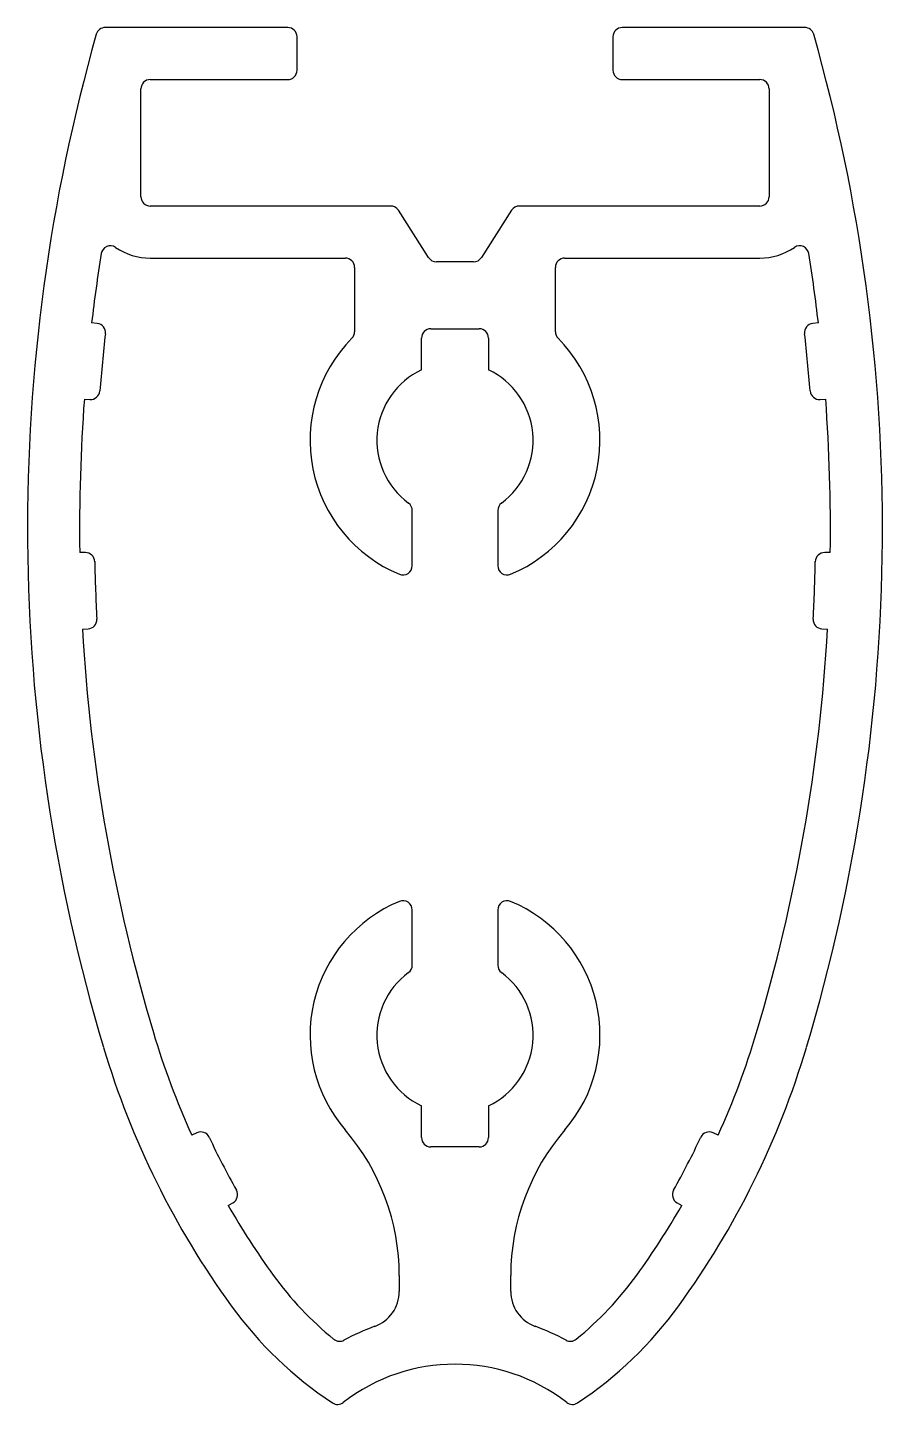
# Model space of a CAD drawing. Extents: x 2989.9 to 3012.9, y 1432.3 to 1469.3.
import ezdxf

# ---------------------------------------------------------------- set-up
doc = ezdxf.new("R2010")
doc.units = 0
doc.layers.get('0').update_dxf_attribs({"linetype": 'CONTINUOUS'})

msp = doc.modelspace()

# ---------------------------------------------------------------- linework, layer by layer
for p, q in [((2996.872, 1469.349), (2991.961, 1469.349)), ((3010.783, 1469.349), (3005.872, 1469.349)), ((2997.122, 1468.199), (2997.122, 1469.099)), ((3005.622, 1469.099), (3005.622, 1468.199)), ((2993.172, 1467.949), (2996.872, 1467.949)), ((3005.872, 1467.949), (3009.572, 1467.949)), ((2992.922, 1464.799), (2992.922, 1467.699)), ((3009.822, 1467.699), (3009.822, 1464.799)), ((2999.638, 1464.549), (2993.172, 1464.549)), ((3000.661, 1463.164), (2999.849, 1464.434)), ((3002.895, 1464.434), (3002.082, 1463.164)), ((3009.572, 1464.549), (3003.105, 1464.549)), ((2993.172, 1463.149), (2998.422, 1463.149)), ((2998.672, 1462.899), (2998.672, 1461.168)), ((3001.872, 1463.049), (3000.872, 1463.049)), ((3004.072, 1461.168), (3004.072, 1462.899)), ((3004.322, 1463.149), (3009.572, 1463.149)), ((2991.745, 1461.393), (2991.595, 1461.41)), ((3000.722, 1461.249), (3002.022, 1461.249)), ((3011.148, 1461.41), (3010.999, 1461.393)), ((3000.472, 1460.146), (3000.472, 1460.999)), ((3002.272, 1460.999), (3002.272, 1460.146)), ((2991.399, 1459.358), (2991.549, 1459.347)), ((3011.195, 1459.347), (3011.345, 1459.358)), ((3000.222, 1454.878), (3000.222, 1456.361)), ((3002.522, 1456.361), (3002.522, 1454.878)), ((2991.426, 1455.231), (2991.275, 1455.229)), ((3011.469, 1455.229), (3011.318, 1455.231)), ((2991.348, 1453.17), (2991.499, 1453.179)), ((3011.245, 1453.179), (3011.395, 1453.17)), ((3000.222, 1444.136), (3000.222, 1445.62)), ((3002.522, 1445.62), (3002.522, 1444.136)), ((3000.472, 1439.499), (3000.472, 1440.351)), ((3002.272, 1440.351), (3002.272, 1439.499)), ((2994.429, 1439.63), (2994.291, 1439.567)), ((3008.453, 1439.567), (3008.315, 1439.63)), ((3002.022, 1439.249), (3000.722, 1439.249)), ((2995.267, 1437.671), (2995.398, 1437.747)), ((3007.345, 1437.747), (3007.476, 1437.671)), ((2999.872, 1435.787), (2999.872, 1435.363)), ((3002.872, 1435.363), (3002.872, 1435.787))]:
    msp.add_line(p, q)
for centre, radius, start, end in [((2991.961, 1469.099), 0.25, 90, 164.1507), ((2996.872, 1469.099), 0.25, 0, 90), ((3005.872, 1469.099), 0.25, 90, 180), ((3010.783, 1469.099), 0.25, 15.8493, 90), ((3038.523, 1455.88), 48.652, 164.1507, 196.6665), ((2964.221, 1455.88), 48.652, 343.3335, 15.8493), ((2996.872, 1468.199), 0.25, 270, 360), ((3005.872, 1468.199), 0.25, 180, 270), ((2993.172, 1467.699), 0.25, 90, 180), ((3009.572, 1467.699), 0.25, 0, 90), ((2993.172, 1464.799), 0.25, 180, 270), ((3009.572, 1464.799), 0.25, 270, 0), ((2999.638, 1464.299), 0.25, 32.6133, 90), ((3003.105, 1464.299), 0.25, 90, 147.3867), ((3038.523, 1455.88), 47.252, 171.0022, 173.2785), ((2992.099, 1463.231), 0.25, 55.6179, 171.0022), ((2993.172, 1464.799), 1.65, 235.6179, 270), ((3009.572, 1464.799), 1.65, 270, 304.3821), ((3010.645, 1463.231), 0.25, 8.9978, 124.3821), ((2964.221, 1455.88), 47.252, 6.7215, 8.9978), ((2998.422, 1462.899), 0.25, 0, 90), ((3000.872, 1463.299), 0.25, 212.6133, 270), ((3001.872, 1463.299), 0.25, 270, 327.3867), ((3004.322, 1462.899), 0.25, 90, 180), ((2991.716, 1461.144), 0.25, 353.5826, 83.2785), ((3038.523, 1455.88), 46.852, 173.5826, 175.4741), ((2998.422, 1461.168), 0.25, 315.3036, 360), ((3000.722, 1460.999), 0.25, 90, 180), ((3002.022, 1460.999), 0.25, 0, 90), ((3004.322, 1461.168), 0.25, 180, 224.6964), ((3011.028, 1461.144), 0.25, 96.7215, 186.4174), ((2964.221, 1455.88), 46.852, 4.5259, 6.4174), ((3001.372, 1458.249), 3.9, 135.3036, 247.4455), ((3001.372, 1458.249), 3.9, 292.5545, 44.6964), ((3001.372, 1458.249), 2.1, 115.3769, 233.4343), ((3001.372, 1458.249), 2.1, 306.5657, 64.6231), ((2991.567, 1459.597), 0.25, 265.7782, 355.4741), ((3011.176, 1459.597), 0.25, 184.5259, 274.2218), ((3038.523, 1455.88), 47.252, 175.7782, 180.7889), ((2964.221, 1455.88), 47.252, 359.2111, 4.2218), ((2999.972, 1456.361), 0.25, 0, 53.4343), ((3002.772, 1456.361), 0.25, 126.5657, 180), ((2991.429, 1454.981), 0.25, 1.093, 90.7889), ((3011.315, 1454.981), 0.25, 89.2111, 178.907), ((3038.523, 1455.88), 46.852, 181.093, 182.9833), ((2999.972, 1454.878), 0.25, 247.4455, 0), ((3002.772, 1454.878), 0.25, 180, 292.5545), ((2964.221, 1455.88), 46.852, 357.0167, 358.907), ((2991.484, 1453.428), 0.25, 273.2874, 2.9833), ((3011.259, 1453.428), 0.25, 177.0167, 266.7126), ((3038.523, 1455.88), 47.252, 183.2874, 196.6665), ((2964.221, 1455.88), 47.252, 343.3335, 356.7126), ((2999.972, 1445.62), 0.25, 0, 112.5545), ((3002.772, 1445.62), 0.25, 67.4455, 180), ((3001.372, 1442.249), 3.9, 112.5545, 220.7491), ((3001.372, 1442.249), 3.9, 319.2509, 67.4455), ((2999.972, 1444.136), 0.25, 306.5657, 360), ((3002.772, 1444.136), 0.25, 180, 233.4343), ((3001.372, 1442.249), 2.1, 126.5657, 244.6231), ((3001.372, 1442.249), 2.1, 295.3769, 53.4343), ((3014.087, 1448.564), 21.745, 196.6665, 204.4405), ((2988.656, 1448.564), 21.745, 335.5595, 343.3335), ((3014.087, 1448.564), 23.145, 196.6665, 215.9412), ((2988.656, 1448.564), 23.145, 324.0588, 343.3335), ((2994.532, 1439.402), 0.25, 25.1038, 114.4405), ((2993.872, 1435.787), 6, 0, 40.7491), ((3008.872, 1435.787), 6, 139.2509, 180), ((3008.212, 1439.402), 0.25, 65.5595, 154.8962), ((3014.087, 1448.564), 21.345, 205.1038, 209.3999), ((3000.722, 1439.499), 0.25, 180, 270), ((3002.022, 1439.499), 0.25, 270, 0), ((2988.656, 1448.564), 21.345, 330.6001, 334.8962), ((2995.273, 1437.963), 0.25, 300.0633, 29.3999), ((3007.471, 1437.963), 0.25, 150.6001, 239.9367), ((3014.087, 1448.564), 21.745, 210.0633, 215.9412), ((2988.656, 1448.564), 21.745, 324.0588, 329.9367), ((3003.93, 1441.201), 9.2, 215.9412, 230.7339), ((2998.813, 1441.201), 9.2, 309.2661, 324.0588), ((2998.872, 1435.363), 1, 290.0272, 0), ((3003.872, 1435.363), 1, 180, 249.9728), ((3003.93, 1441.201), 10.6, 215.9412, 236.4721), ((2998.813, 1441.201), 10.6, 303.5279, 324.0588), ((3001.372, 1428.505), 6.3, 110.0272, 118.3079), ((3001.372, 1428.505), 6.3, 61.6921, 69.9728), ((2998.266, 1434.272), 0.25, 230.7339, 298.3079), ((3004.478, 1434.272), 0.25, 241.6921, 309.2661), ((3001.372, 1428.505), 4.9, 52.1761, 127.8239), ((2998.214, 1432.573), 0.25, 236.4721, 307.8239), ((3004.53, 1432.573), 0.25, 232.1761, 303.5279)]:
    msp.add_arc(centre, radius, start, end)

doc.saveas('drawing.dxf')
